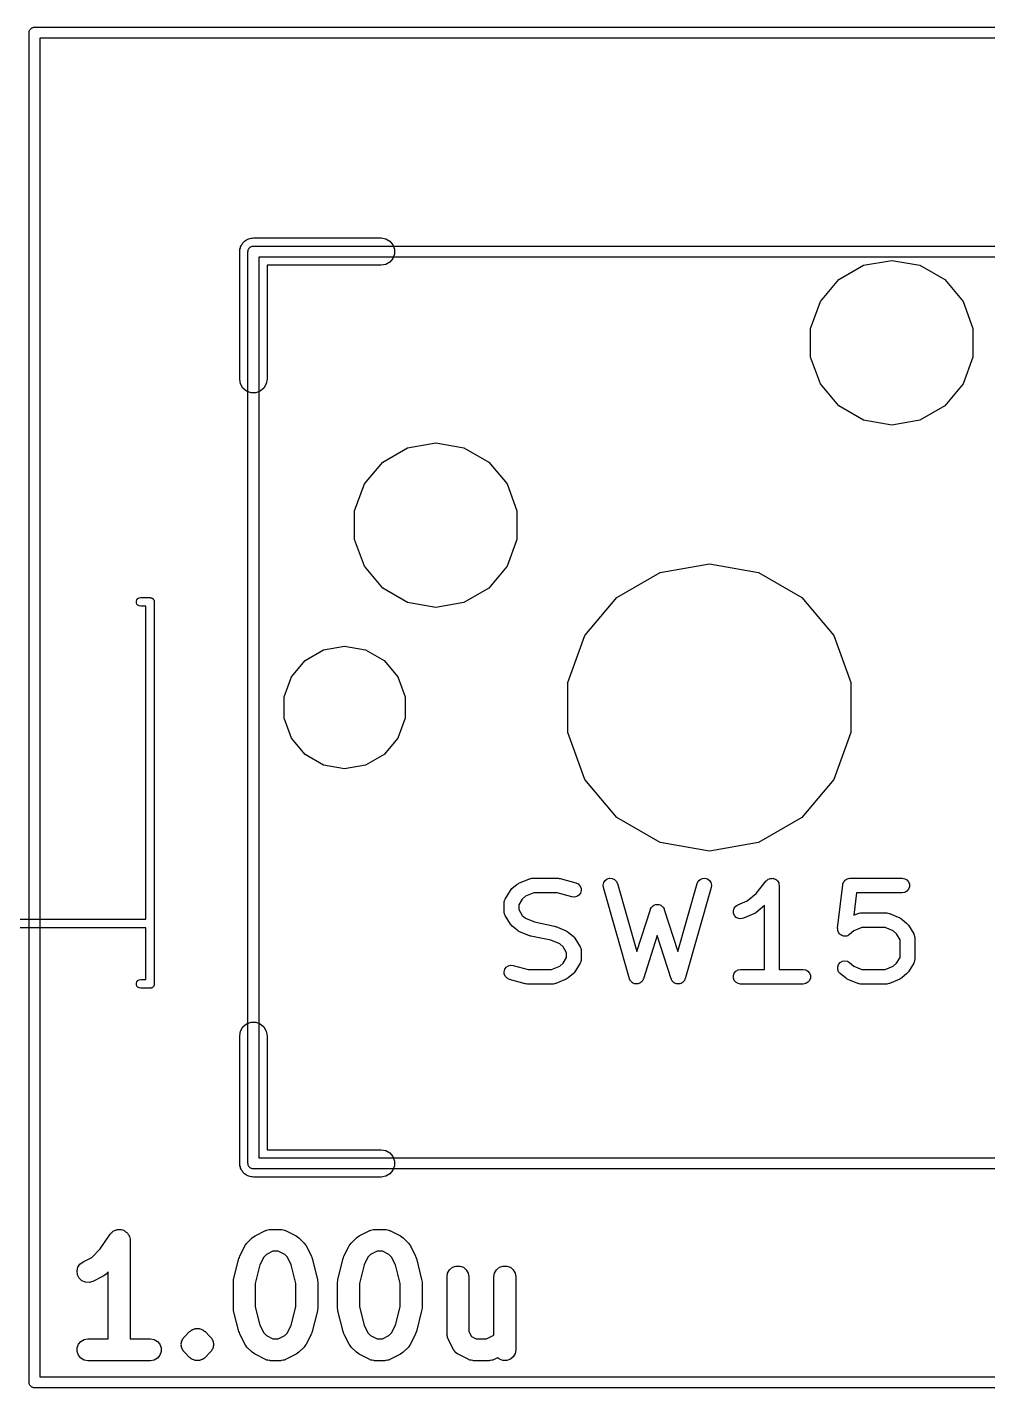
# Model space of a CAD drawing. Header units: millimetres. Extents: x 50 to 169, y 50 to 167.
# Drawn here: x 148.61 to 161.99, y 108.3 to 127.25 of the extents above; entities that cross this region are included whole.
import ezdxf

# ---------------------------------------------------------------- set-up
doc = ezdxf.new("R2010")
doc.units = ezdxf.units.MM
doc.layers.add('BLACK', color=7, linetype='Continuous')

# ---------------------------------------------------------------- blocks, each defined once
blk = doc.blocks.new('hhskb2-Cmts.User')
at = {"layer": 'BLACK'}
for p, q in [((138.574, -62.65), (138.575, -62.6434)), ((138.574, -75.35), (138.574, -62.65)), ((138.575, -62.6368), (138.577, -62.6305)), ((138.575, -62.6434), (138.575, -62.6368)), ((138.577, -62.6305), (138.578, -62.6239)), ((138.578, -62.6239), (138.582, -62.6182)), ((138.582, -62.6182), (138.584, -62.6119)), ((138.584, -62.6119), (138.588, -62.6068)), ((138.588, -62.6068), (138.592, -62.601)), ((138.592, -62.601), (138.597, -62.5967)), ((138.597, -62.5967), (138.601, -62.5916)), ((138.601, -62.5916), (138.607, -62.5883)), ((138.607, -62.5883), (138.612, -62.584)), ((138.612, -62.584), (138.618, -62.5817)), ((138.618, -62.5817), (138.624, -62.5784)), ((138.624, -62.5784), (138.631, -62.5772)), ((138.631, -62.5772), (138.637, -62.575)), ((138.637, -62.575), (138.643, -62.575)), ((138.643, -62.575), (138.65, -62.5738)), ((138.65, -62.5738), (151.35, -62.5738)), ((138.726, -62.7262), (138.726, -75.2738)), ((151.274, -62.7262), (138.726, -62.7262)), ((138.575, -75.3566), (138.574, -75.35)), ((138.575, -75.3632), (138.575, -75.3566)), ((138.577, -75.3695), (138.575, -75.3632)), ((138.578, -75.3761), (138.577, -75.3695)), ((138.582, -75.3818), (138.578, -75.3761)), ((138.584, -75.3881), (138.582, -75.3818)), ((138.588, -75.3932), (138.584, -75.3881)), ((138.592, -75.399), (138.588, -75.3932)), ((138.597, -75.4033), (138.592, -75.399)), ((138.601, -75.4084), (138.597, -75.4033)), ((138.607, -75.4117), (138.601, -75.4084)), ((138.612, -75.416), (138.607, -75.4117)), ((138.726, -75.2738), (151.274, -75.2738)), ((138.618, -75.4183), (138.612, -75.416)), ((138.624, -75.4216), (138.618, -75.4183)), ((138.631, -75.4228), (138.624, -75.4216)), ((138.637, -75.425), (138.631, -75.4228)), ((138.643, -75.425), (138.637, -75.425)), ((138.65, -75.4262), (138.643, -75.425)), ((151.35, -75.4262), (138.65, -75.4262))]:
    blk.add_line(p, q, dxfattribs=at)
blk = doc.blocks.new('hhskb2-Dwgs.User')
at = {"layer": 'BLACK'}
for p, q in [((135.526, -59.602), (135.527, -59.5954)), ((135.526, -78.398), (135.526, -59.602)), ((135.527, -59.5888), (135.529, -59.5825)), ((135.527, -59.5954), (135.527, -59.5888)), ((135.529, -59.5825), (135.53, -59.5759)), ((135.53, -59.5759), (135.534, -59.5702)), ((135.534, -59.5702), (135.536, -59.5639)), ((135.536, -59.5639), (135.54, -59.5588)), ((135.54, -59.5588), (135.544, -59.553)), ((135.544, -59.553), (135.549, -59.5487)), ((135.549, -59.5487), (135.553, -59.5436)), ((135.553, -59.5436), (135.559, -59.5403)), ((135.559, -59.5403), (135.564, -59.536)), ((135.564, -59.536), (135.57, -59.5337)), ((135.57, -59.5337), (135.576, -59.5304)), ((135.576, -59.5304), (135.583, -59.5292)), ((135.583, -59.5292), (135.589, -59.527)), ((135.589, -59.527), (135.595, -59.527)), ((135.595, -59.527), (135.602, -59.5258)), ((135.602, -59.5258), (154.398, -59.5258)), ((135.678, -59.6782), (135.678, -78.3218)), ((154.322, -59.6782), (135.678, -59.6782)), ((136.518, -76.541), (136.654, -76.3359)), ((136.654, -76.3359), (136.66, -76.3298)), ((136.66, -76.3298), (136.665, -76.3225)), ((136.665, -76.3225), (136.678, -76.3108)), ((136.678, -76.3108), (136.691, -76.2976)), ((136.691, -76.2976), (136.699, -76.2939)), ((136.699, -76.2939), (136.705, -76.2884)), ((136.705, -76.2884), (136.722, -76.2822)), ((136.722, -76.2822), (136.738, -76.2742)), ((136.738, -76.2742), (136.747, -76.2732)), ((136.747, -76.2732), (136.755, -76.2703)), ((136.755, -76.2703), (136.773, -76.2703)), ((136.773, -76.2703), (136.791, -76.2683)), ((136.791, -76.2683), (136.799, -76.2703)), ((136.799, -76.2703), (136.808, -76.2703)), ((136.808, -76.2703), (136.825, -76.2766)), ((136.825, -76.2766), (136.843, -76.2809)), ((136.843, -76.2809), (136.85, -76.2856)), ((136.85, -76.2856), (136.857, -76.2884)), ((136.857, -76.2884), (136.871, -76.3001)), ((136.871, -76.3001), (136.887, -76.3102)), ((136.887, -76.3102), (136.892, -76.317)), ((136.892, -76.317), (136.898, -76.3225)), ((136.898, -76.3225), (136.907, -76.3382)), ((136.907, -76.3382), (136.918, -76.3529)), ((136.918, -76.3529), (136.92, -76.361)), ((136.92, -76.361), (136.924, -76.3683)), ((138.653, -76.3712), (138.673, -76.3567)), ((138.673, -76.3567), (138.818, -76.2841)), ((138.818, -76.2841), (138.826, -76.2816)), ((138.826, -76.2816), (138.834, -76.2772)), ((138.834, -76.2772), (138.851, -76.2741)), ((138.851, -76.2741), (138.868, -76.269)), ((138.868, -76.269), (138.877, -76.2696)), ((138.877, -76.2696), (138.886, -76.268)), ((138.886, -76.268), (139.031, -76.268)), ((139.031, -76.268), (139.04, -76.2696)), ((139.04, -76.2696), (139.048, -76.269)), ((139.048, -76.269), (139.066, -76.2741)), ((139.066, -76.2741), (139.083, -76.2772)), ((139.083, -76.2772), (139.091, -76.2816)), ((139.091, -76.2816), (139.099, -76.2841)), ((139.099, -76.2841), (139.244, -76.3567)), ((139.244, -76.3567), (139.264, -76.3712)), ((140.104, -76.3712), (140.124, -76.3567)), ((140.124, -76.3567), (140.269, -76.2841)), ((140.269, -76.2841), (140.278, -76.2816)), ((140.278, -76.2816), (140.285, -76.2772)), ((140.285, -76.2772), (140.303, -76.2741)), ((140.303, -76.2741), (140.32, -76.269)), ((140.32, -76.269), (140.329, -76.2696)), ((140.329, -76.2696), (140.337, -76.268)), ((140.337, -76.268), (140.482, -76.268)), ((140.482, -76.268), (140.491, -76.2696)), ((140.491, -76.2696), (140.5, -76.269)), ((140.5, -76.269), (140.517, -76.2741)), ((140.517, -76.2741), (140.535, -76.2772)), ((140.535, -76.2772), (140.542, -76.2816)), ((140.542, -76.2816), (140.551, -76.2841)), ((140.551, -76.2841), (140.696, -76.3567)), ((140.696, -76.3567), (140.715, -76.3712)), ((136.401, -76.658), (136.518, -76.541)), ((136.924, -76.3683), (136.928, -76.3862)), ((136.928, -76.3862), (136.933, -76.4037)), ((136.933, -76.4037), (136.932, -76.4121)), ((136.932, -76.4121), (136.934, -76.4204)), ((136.934, -76.4204), (136.934, -77.792)), ((138.459, -76.6426), (138.532, -76.4974)), ((138.532, -76.4974), (138.546, -76.4778)), ((138.546, -76.4778), (138.56, -76.4578)), ((138.56, -76.4578), (138.633, -76.3852)), ((138.633, -76.3852), (138.653, -76.3712)), ((139.264, -76.3712), (139.284, -76.3852)), ((139.284, -76.3852), (139.356, -76.4578)), ((139.356, -76.4578), (139.37, -76.4778)), ((139.37, -76.4778), (139.385, -76.4974)), ((139.385, -76.4974), (139.458, -76.6426)), ((139.911, -76.6426), (139.983, -76.4974)), ((139.983, -76.4974), (139.998, -76.4778)), ((139.998, -76.4778), (140.012, -76.4578)), ((140.012, -76.4578), (140.084, -76.3852)), ((140.084, -76.3852), (140.104, -76.3712)), ((140.715, -76.3712), (140.735, -76.3852)), ((140.735, -76.3852), (140.808, -76.4578)), ((140.808, -76.4578), (140.822, -76.4778)), ((140.822, -76.4778), (140.836, -76.4974)), ((140.836, -76.4974), (140.909, -76.6426)), ((136.235, -76.7511), (136.278, -76.7195)), ((136.278, -76.7195), (136.401, -76.658)), ((138.375, -76.964), (138.448, -76.6738)), ((138.448, -76.6738), (138.455, -76.6585)), ((138.455, -76.6585), (138.459, -76.6426)), ((138.793, -76.6558), (138.739, -76.7639)), ((138.831, -76.6183), (138.793, -76.6558)), ((138.922, -76.5728), (138.831, -76.6183)), ((138.995, -76.5728), (138.922, -76.5728)), ((139.086, -76.6183), (138.995, -76.5728)), ((139.123, -76.6558), (139.086, -76.6183)), ((139.177, -76.7639), (139.123, -76.6558)), ((139.458, -76.6426), (139.462, -76.6585)), ((139.462, -76.6585), (139.469, -76.6738)), ((139.469, -76.6738), (139.542, -76.964)), ((139.827, -76.964), (139.899, -76.6738)), ((139.899, -76.6738), (139.906, -76.6585)), ((139.906, -76.6585), (139.911, -76.6426)), ((140.245, -76.6558), (140.191, -76.7639)), ((140.282, -76.6183), (140.245, -76.6558)), ((140.373, -76.5728), (140.282, -76.6183)), ((140.446, -76.5728), (140.373, -76.5728)), ((140.537, -76.6183), (140.446, -76.5728)), ((140.575, -76.6558), (140.537, -76.6183)), ((140.629, -76.7639), (140.575, -76.6558)), ((140.909, -76.6426), (140.914, -76.6585)), ((140.914, -76.6585), (140.921, -76.6738)), ((140.921, -76.6738), (140.993, -76.964)), ((136.194, -76.8467), (136.206, -76.7952)), ((136.2, -76.8993), (136.194, -76.8467)), ((136.223, -76.9466), (136.2, -76.8993)), ((136.206, -76.7952), (136.235, -76.7511)), ((136.559, -76.9196), (136.414, -76.9922)), ((136.579, -76.905), (136.559, -76.9196)), ((136.599, -76.891), (136.579, -76.905)), ((136.629, -76.8609), (136.599, -76.891)), ((136.629, -77.792), (136.629, -76.8609)), ((138.739, -76.7639), (138.675, -77.0198)), ((139.241, -77.0198), (139.177, -76.7639)), ((140.191, -76.7639), (140.127, -77.0198)), ((140.693, -77.0198), (140.629, -76.7639)), ((141.346, -76.9284), (141.355, -76.8763)), ((141.346, -77.7267), (141.346, -76.9284)), ((141.355, -76.8763), (141.382, -76.8305)), ((141.382, -76.8305), (141.422, -76.7964)), ((141.422, -76.7964), (141.472, -76.7783)), ((141.472, -76.7783), (141.525, -76.7783)), ((141.525, -76.7783), (141.575, -76.7964)), ((141.575, -76.7964), (141.615, -76.8305)), ((141.615, -76.8305), (141.642, -76.8763)), ((141.642, -76.8763), (141.651, -76.9284)), ((141.651, -76.9284), (141.651, -77.6907)), ((141.999, -76.9284), (142.008, -76.8763)), ((141.999, -77.7362), (141.999, -76.9284)), ((142.008, -76.8763), (142.035, -76.8305)), ((142.035, -76.8305), (142.075, -76.7964)), ((142.075, -76.7964), (142.125, -76.7783)), ((142.125, -76.7783), (142.178, -76.7783)), ((142.178, -76.7783), (142.228, -76.7964)), ((142.228, -76.7964), (142.268, -76.8305)), ((142.268, -76.8305), (142.295, -76.8763)), ((142.295, -76.8763), (142.304, -76.9284)), ((142.304, -76.9284), (142.304, -77.9444)), ((136.262, -76.983), (136.223, -76.9466)), ((136.31, -77.0041), (136.262, -76.983)), ((136.363, -77.0073), (136.31, -77.0041)), ((136.414, -76.9922), (136.363, -77.0073)), ((138.371, -77.001), (138.374, -76.9826)), ((138.371, -77.3639), (138.371, -77.001)), ((138.374, -76.9826), (138.375, -76.964)), ((138.675, -77.0198), (138.675, -77.3451)), ((139.241, -77.3451), (139.241, -77.0198)), ((139.542, -76.964), (139.543, -76.9826)), ((139.543, -76.9826), (139.546, -77.001)), ((139.546, -77.001), (139.546, -77.3639)), ((139.822, -77.001), (139.825, -76.9826)), ((139.822, -77.3639), (139.822, -77.001)), ((139.825, -76.9826), (139.827, -76.964)), ((140.127, -77.0198), (140.127, -77.3451)), ((140.693, -77.3451), (140.693, -77.0198)), ((140.993, -76.964), (140.994, -76.9826)), ((140.994, -76.9826), (140.998, -77.001)), ((140.998, -77.001), (140.998, -77.3639)), ((138.374, -77.3822), (138.371, -77.3639)), ((138.375, -77.4008), (138.374, -77.3822)), ((138.448, -77.6911), (138.375, -77.4008)), ((138.675, -77.3451), (138.739, -77.6009)), ((139.177, -77.601), (139.241, -77.3451)), ((139.542, -77.4008), (139.469, -77.6911)), ((139.543, -77.3822), (139.542, -77.4008)), ((139.546, -77.3639), (139.543, -77.3822)), ((139.825, -77.3822), (139.822, -77.3639)), ((139.827, -77.4008), (139.825, -77.3822)), ((139.899, -77.6911), (139.827, -77.4008)), ((140.127, -77.3451), (140.191, -77.6009)), ((140.629, -77.601), (140.693, -77.3451)), ((140.993, -77.4008), (140.921, -77.6911)), ((140.994, -77.3822), (140.993, -77.4008)), ((140.998, -77.3639), (140.994, -77.3822)), ((137.762, -77.6915), (137.773, -77.6839)), ((137.773, -77.6839), (137.782, -77.6744)), ((137.782, -77.6744), (137.789, -77.6716)), ((137.789, -77.6716), (137.794, -77.6673)), ((137.794, -77.6673), (137.8, -77.665)), ((137.8, -77.665), (137.805, -77.6612)), ((137.805, -77.6612), (137.818, -77.6577)), ((137.818, -77.6577), (137.83, -77.6521)), ((137.83, -77.6521), (137.837, -77.6515)), ((137.837, -77.6515), (137.843, -77.6492)), ((137.843, -77.6492), (137.85, -77.6492)), ((137.85, -77.6492), (137.857, -77.6475)), ((137.857, -77.6475), (137.87, -77.6486)), ((137.87, -77.6486), (137.883, -77.6475)), ((137.883, -77.6475), (137.89, -77.6492)), ((137.89, -77.6492), (137.896, -77.6492)), ((137.896, -77.6492), (137.903, -77.6515)), ((137.903, -77.6515), (137.909, -77.6521)), ((137.909, -77.6521), (137.921, -77.6577)), ((137.921, -77.6577), (137.934, -77.6612)), ((137.934, -77.6612), (137.94, -77.665)), ((137.94, -77.665), (137.946, -77.6673)), ((137.946, -77.6673), (137.951, -77.6716)), ((137.951, -77.6716), (137.957, -77.6744)), ((137.957, -77.6744), (137.967, -77.6839)), ((137.967, -77.6839), (137.978, -77.6915)), ((138.739, -77.6009), (138.793, -77.709)), ((139.123, -77.709), (139.177, -77.601)), ((140.191, -77.6009), (140.245, -77.709)), ((140.575, -77.709), (140.629, -77.601)), ((136.196, -77.918), (136.214, -77.8682)), ((136.214, -77.8682), (136.248, -77.8277)), ((136.248, -77.8277), (136.294, -77.8012)), ((136.294, -77.8012), (136.346, -77.792)), ((136.346, -77.792), (136.629, -77.792)), ((136.934, -77.792), (137.217, -77.792)), ((137.217, -77.792), (137.269, -77.8012)), ((137.269, -77.8012), (137.315, -77.8277)), ((137.315, -77.8277), (137.349, -77.8682)), ((137.349, -77.8682), (137.367, -77.918)), ((137.645, -77.8586), (137.649, -77.8457)), ((137.647, -77.8719), (137.645, -77.8586)), ((137.645, -77.8851), (137.647, -77.8719)), ((137.649, -77.8457), (137.65, -77.8324)), ((137.65, -77.8324), (137.656, -77.8203)), ((137.656, -77.8203), (137.659, -77.8075)), ((137.659, -77.8075), (137.667, -77.7965)), ((137.667, -77.7965), (137.672, -77.7844)), ((137.672, -77.7844), (137.682, -77.775)), ((137.682, -77.775), (137.69, -77.7641)), ((137.69, -77.7641), (137.762, -77.6915)), ((137.978, -77.6915), (138.05, -77.7641)), ((138.05, -77.7641), (138.058, -77.775)), ((138.058, -77.775), (138.067, -77.7844)), ((138.067, -77.7844), (138.073, -77.7965)), ((138.073, -77.7965), (138.081, -77.8075)), ((138.081, -77.8075), (138.084, -77.8203)), ((138.084, -77.8203), (138.09, -77.8324)), ((138.09, -77.8324), (138.091, -77.8457)), ((138.091, -77.8457), (138.094, -77.8586)), ((138.094, -77.8586), (138.093, -77.8719)), ((138.093, -77.8719), (138.094, -77.8851)), ((138.455, -77.7063), (138.448, -77.6911)), ((138.459, -77.7223), (138.455, -77.7063)), ((138.532, -77.8674), (138.459, -77.7223)), ((138.546, -77.8871), (138.532, -77.8674)), ((138.793, -77.709), (138.831, -77.7466)), ((138.831, -77.7466), (138.922, -77.792)), ((138.922, -77.792), (138.995, -77.792)), ((138.995, -77.792), (139.086, -77.7466)), ((139.086, -77.7466), (139.123, -77.709)), ((139.385, -77.8674), (139.37, -77.8871)), ((139.458, -77.7223), (139.385, -77.8674)), ((139.462, -77.7063), (139.458, -77.7223)), ((139.469, -77.6911), (139.462, -77.7063)), ((139.906, -77.7063), (139.899, -77.6911)), ((139.911, -77.7223), (139.906, -77.7063)), ((139.983, -77.8674), (139.911, -77.7223)), ((139.998, -77.8871), (139.983, -77.8674)), ((140.245, -77.709), (140.282, -77.7466)), ((140.282, -77.7466), (140.373, -77.792)), ((140.373, -77.792), (140.446, -77.792)), ((140.446, -77.792), (140.537, -77.7466)), ((140.537, -77.7466), (140.575, -77.709)), ((140.836, -77.8674), (140.822, -77.8871)), ((140.909, -77.7223), (140.836, -77.8674)), ((140.914, -77.7063), (140.909, -77.7223)), ((140.921, -77.6911), (140.914, -77.7063)), ((141.348, -77.7354), (141.346, -77.7267)), ((141.347, -77.7441), (141.348, -77.7354)), ((141.352, -77.7613), (141.347, -77.7441)), ((141.355, -77.7788), (141.352, -77.7613)), ((141.36, -77.7864), (141.355, -77.7788)), ((141.362, -77.7949), (141.36, -77.7864)), ((141.435, -77.94), (141.362, -77.7949)), ((141.651, -77.6907), (141.685, -77.7583)), ((141.685, -77.7583), (141.752, -77.792)), ((141.752, -77.792), (141.898, -77.792)), ((141.898, -77.792), (141.989, -77.7466)), ((141.989, -77.7466), (141.999, -77.7362)), ((136.196, -77.9709), (136.196, -77.918)), ((136.214, -78.0206), (136.196, -77.9709)), ((136.248, -78.0612), (136.214, -78.0206)), ((136.294, -78.0876), (136.248, -78.0612)), ((137.315, -78.0612), (137.269, -78.0876)), ((137.349, -78.0206), (137.315, -78.0612)), ((137.367, -77.9709), (137.349, -78.0206)), ((137.367, -77.918), (137.367, -77.9709)), ((137.649, -77.898), (137.645, -77.8851)), ((137.65, -77.9113), (137.649, -77.898)), ((137.656, -77.9234), (137.65, -77.9113)), ((137.659, -77.9363), (137.656, -77.9234)), ((137.667, -77.9472), (137.659, -77.9363)), ((137.672, -77.9593), (137.667, -77.9472)), ((137.682, -77.9687), (137.672, -77.9593)), ((137.69, -77.9796), (137.682, -77.9687)), ((137.762, -78.0522), (137.69, -77.9796)), ((137.773, -78.0598), (137.762, -78.0522)), ((137.782, -78.0693), (137.773, -78.0598)), ((137.967, -78.0598), (137.957, -78.0693)), ((137.978, -78.0522), (137.967, -78.0598)), ((138.05, -77.9796), (137.978, -78.0522)), ((138.058, -77.9687), (138.05, -77.9796)), ((138.067, -77.9593), (138.058, -77.9687)), ((138.073, -77.9472), (138.067, -77.9593)), ((138.081, -77.9363), (138.073, -77.9472)), ((138.084, -77.9234), (138.081, -77.9363)), ((138.09, -77.9113), (138.084, -77.9234)), ((138.091, -77.898), (138.09, -77.9113)), ((138.094, -77.8851), (138.091, -77.898)), ((138.56, -77.907), (138.546, -77.8871)), ((138.633, -77.9796), (138.56, -77.907)), ((138.653, -77.9936), (138.633, -77.9796)), ((138.673, -78.0082), (138.653, -77.9936)), ((138.818, -78.0807), (138.673, -78.0082)), ((139.244, -78.0082), (139.099, -78.0807)), ((139.264, -77.9936), (139.244, -78.0082)), ((139.284, -77.9796), (139.264, -77.9936)), ((139.356, -77.907), (139.284, -77.9796)), ((139.37, -77.8871), (139.356, -77.907)), ((140.012, -77.907), (139.998, -77.8871)), ((140.084, -77.9796), (140.012, -77.907)), ((140.104, -77.9936), (140.084, -77.9796)), ((140.124, -78.0082), (140.104, -77.9936)), ((140.269, -78.0807), (140.124, -78.0082)), ((140.696, -78.0082), (140.551, -78.0807)), ((140.715, -77.9936), (140.696, -78.0082)), ((140.735, -77.9796), (140.715, -77.9936)), ((140.808, -77.907), (140.735, -77.9796)), ((140.822, -77.8871), (140.808, -77.907)), ((141.448, -77.958), (141.435, -77.94)), ((141.46, -77.9766), (141.448, -77.958)), ((141.464, -77.9791), (141.46, -77.9766)), ((141.466, -77.9825), (141.464, -77.9791)), ((141.485, -77.9948), (141.466, -77.9825)), ((141.503, -78.0082), (141.485, -77.9948)), ((141.648, -78.0807), (141.503, -78.0082)), ((142.051, -78.0561), (142.002, -78.0807)), ((142.075, -78.0764), (142.051, -78.0561)), ((142.268, -78.0424), (142.228, -78.0764)), ((142.295, -77.9966), (142.268, -78.0424)), ((142.304, -77.9444), (142.295, -77.9966)), ((136.346, -78.0968), (136.294, -78.0876)), ((137.217, -78.0968), (136.346, -78.0968)), ((137.269, -78.0876), (137.217, -78.0968)), ((137.789, -78.0721), (137.782, -78.0693)), ((137.794, -78.0764), (137.789, -78.0721)), ((137.8, -78.0787), (137.794, -78.0764)), ((137.805, -78.0825), (137.8, -78.0787)), ((137.818, -78.086), (137.805, -78.0825)), ((137.83, -78.0916), (137.818, -78.086)), ((137.837, -78.0922), (137.83, -78.0916)), ((137.843, -78.0945), (137.837, -78.0922)), ((137.85, -78.0945), (137.843, -78.0945)), ((137.857, -78.0962), (137.85, -78.0945)), ((137.87, -78.0951), (137.857, -78.0962)), ((137.883, -78.0962), (137.87, -78.0951)), ((137.89, -78.0945), (137.883, -78.0962)), ((137.896, -78.0945), (137.89, -78.0945)), ((137.903, -78.0922), (137.896, -78.0945)), ((137.909, -78.0916), (137.903, -78.0922)), ((137.921, -78.086), (137.909, -78.0916)), ((137.934, -78.0825), (137.921, -78.086)), ((137.94, -78.0787), (137.934, -78.0825)), ((137.946, -78.0764), (137.94, -78.0787)), ((137.951, -78.0721), (137.946, -78.0764)), ((137.957, -78.0693), (137.951, -78.0721)), ((138.826, -78.0832), (138.818, -78.0807)), ((138.834, -78.0876), (138.826, -78.0832)), ((138.851, -78.0907), (138.834, -78.0876)), ((138.868, -78.0958), (138.851, -78.0907)), ((138.877, -78.0953), (138.868, -78.0958)), ((138.886, -78.0968), (138.877, -78.0953)), ((139.031, -78.0968), (138.886, -78.0968)), ((139.04, -78.0953), (139.031, -78.0968)), ((139.048, -78.0958), (139.04, -78.0953)), ((139.066, -78.0907), (139.048, -78.0958)), ((139.083, -78.0876), (139.066, -78.0907)), ((139.091, -78.0832), (139.083, -78.0876)), ((139.099, -78.0807), (139.091, -78.0832)), ((140.278, -78.0832), (140.269, -78.0807)), ((140.285, -78.0876), (140.278, -78.0832)), ((140.303, -78.0907), (140.285, -78.0876)), ((140.32, -78.0958), (140.303, -78.0907)), ((140.329, -78.0953), (140.32, -78.0958)), ((140.337, -78.0968), (140.329, -78.0953)), ((140.482, -78.0968), (140.337, -78.0968)), ((140.491, -78.0953), (140.482, -78.0968)), ((140.5, -78.0958), (140.491, -78.0953)), ((140.517, -78.0907), (140.5, -78.0958)), ((140.535, -78.0876), (140.517, -78.0907)), ((140.542, -78.0832), (140.535, -78.0876)), ((140.551, -78.0807), (140.542, -78.0832)), ((141.656, -78.0832), (141.648, -78.0807)), ((141.664, -78.0876), (141.656, -78.0832)), ((141.682, -78.0907), (141.664, -78.0876)), ((141.699, -78.0958), (141.682, -78.0907)), ((141.707, -78.0953), (141.699, -78.0958)), ((141.716, -78.0968), (141.707, -78.0953)), ((141.934, -78.0968), (141.716, -78.0968)), ((141.943, -78.0953), (141.934, -78.0968)), ((141.951, -78.0958), (141.943, -78.0953)), ((141.968, -78.0907), (141.951, -78.0958)), ((141.986, -78.0876), (141.968, -78.0907)), ((141.994, -78.0832), (141.986, -78.0876)), ((142.002, -78.0807), (141.994, -78.0832)), ((142.125, -78.0945), (142.075, -78.0764)), ((142.178, -78.0945), (142.125, -78.0945)), ((142.228, -78.0764), (142.178, -78.0945)), ((135.527, -78.4046), (135.526, -78.398)), ((135.527, -78.4112), (135.527, -78.4046)), ((135.529, -78.4175), (135.527, -78.4112)), ((135.53, -78.4241), (135.529, -78.4175)), ((135.534, -78.4298), (135.53, -78.4241)), ((135.536, -78.4361), (135.534, -78.4298)), ((135.54, -78.4412), (135.536, -78.4361)), ((135.544, -78.447), (135.54, -78.4412)), ((135.678, -78.3218), (154.322, -78.3218)), ((135.549, -78.4513), (135.544, -78.447)), ((135.553, -78.4564), (135.549, -78.4513)), ((135.559, -78.4597), (135.553, -78.4564)), ((135.564, -78.464), (135.559, -78.4597)), ((135.57, -78.4663), (135.564, -78.464)), ((135.576, -78.4696), (135.57, -78.4663)), ((135.583, -78.4708), (135.576, -78.4696)), ((135.589, -78.473), (135.583, -78.4708)), ((135.595, -78.473), (135.589, -78.473)), ((135.602, -78.4742), (135.595, -78.473)), ((154.398, -78.4742), (135.602, -78.4742))]:
    blk.add_line(p, q, dxfattribs=at)
blk = doc.blocks.new('hhskb2-F.SilkS')
at = {"layer": 'BLACK'}
for p, q in [((138.496, -62.542), (138.504, -62.5275)), ((138.504, -62.5275), (138.517, -62.5168)), ((138.517, -62.5168), (138.528, -62.5041)), ((138.528, -62.5041), (138.542, -62.4957)), ((138.542, -62.4957), (138.555, -62.485)), ((138.555, -62.485), (138.57, -62.4793)), ((138.57, -62.4793), (138.585, -62.471)), ((138.585, -62.471), (138.601, -62.4681)), ((138.601, -62.4681), (138.617, -62.4624)), ((138.617, -62.4624), (138.634, -62.4624)), ((138.634, -62.4624), (138.65, -62.4595)), ((138.65, -62.4595), (140.428, -62.4595)), ((140.428, -62.4595), (140.493, -62.471)), ((140.493, -62.471), (140.55, -62.5041)), ((140.55, -62.5041), (140.593, -62.5547)), ((138.459, -62.65), (138.462, -62.6336)), ((138.459, -64.428), (138.459, -62.65)), ((138.462, -62.6169), (138.468, -62.6013)), ((138.462, -62.6336), (138.462, -62.6169)), ((138.468, -62.6013), (138.471, -62.5848)), ((138.471, -62.5848), (138.479, -62.5704)), ((138.479, -62.5704), (138.485, -62.5547)), ((138.485, -62.5547), (138.496, -62.542)), ((140.593, -62.5547), (140.616, -62.6169)), ((140.616, -62.6831), (140.593, -62.7452)), ((140.616, -62.6169), (140.616, -62.6831)), ((140.428, -62.8405), (138.84, -62.8405)), ((138.84, -62.8405), (138.84, -64.428)), ((140.493, -62.829), (140.428, -62.8405)), ((140.55, -62.7959), (140.493, -62.829)), ((140.593, -62.7452), (140.55, -62.7959)), ((146.802, -63.0411), (147.148, -62.8418)), ((147.148, -62.8418), (147.54, -62.7726)), ((147.54, -62.7726), (147.932, -62.8418)), ((147.932, -62.8418), (148.278, -63.0411)), ((146.546, -63.3463), (146.802, -63.0411)), ((148.278, -63.0411), (148.534, -63.3463)), ((146.41, -63.7208), (146.546, -63.3463)), ((148.534, -63.3463), (148.67, -63.7208)), ((146.41, -64.1192), (146.41, -63.7208)), ((148.67, -63.7208), (148.67, -64.1192)), ((146.546, -64.4937), (146.41, -64.1192)), ((148.67, -64.1192), (148.534, -64.4937)), ((138.471, -64.4932), (138.459, -64.428)), ((138.504, -64.5505), (138.471, -64.4932)), ((138.555, -64.593), (138.504, -64.5505)), ((138.617, -64.6156), (138.555, -64.593)), ((138.745, -64.593), (138.683, -64.6156)), ((138.796, -64.5505), (138.745, -64.593)), ((138.829, -64.4932), (138.796, -64.5505)), ((138.84, -64.428), (138.829, -64.4932)), ((146.802, -64.7989), (146.546, -64.4937)), ((148.534, -64.4937), (148.278, -64.7989)), ((138.683, -64.6156), (138.617, -64.6156)), ((147.148, -64.9982), (146.802, -64.7989)), ((148.278, -64.7989), (147.932, -64.9982)), ((147.54, -65.0674), (147.148, -64.9982)), ((147.932, -64.9982), (147.54, -65.0674)), ((140.798, -65.3818), (141.19, -65.3126)), ((141.19, -65.3126), (141.582, -65.3818)), ((140.452, -65.5811), (140.798, -65.3818)), ((141.582, -65.3818), (141.928, -65.5811)), ((140.196, -65.8863), (140.452, -65.5811)), ((141.928, -65.5811), (142.184, -65.8863)), ((140.06, -66.2608), (140.196, -65.8863)), ((142.184, -65.8863), (142.32, -66.2608)), ((140.06, -66.6592), (140.06, -66.2608)), ((142.32, -66.2608), (142.32, -66.6592)), ((140.196, -67.0337), (140.06, -66.6592)), ((142.32, -66.6592), (142.184, -67.0337)), ((140.452, -67.3389), (140.196, -67.0337)), ((142.184, -67.0337), (141.928, -67.3389)), ((144.315, -67.1192), (145, -66.9985)), ((145, -66.9985), (145.685, -67.1192)), ((143.713, -67.4667), (144.315, -67.1192)), ((145.685, -67.1192), (146.287, -67.4667)), ((140.798, -67.5382), (140.452, -67.3389)), ((141.928, -67.3389), (141.582, -67.5382)), ((137.021, -67.5196), (137.028, -67.5)), ((137.021, -67.5404), (137.021, -67.5196)), ((137.028, -67.56), (137.021, -67.5404)), ((137.028, -67.5), (137.041, -67.484)), ((137.041, -67.576), (137.028, -67.56)), ((137.041, -67.484), (137.059, -67.4736)), ((137.059, -67.5864), (137.041, -67.576)), ((137.059, -67.4736), (137.08, -67.47)), ((137.08, -67.59), (137.059, -67.5864)), ((137.08, -67.47), (137.21, -67.47)), ((137.15, -67.59), (137.08, -67.59)), ((137.15, -71.95), (137.15, -67.59)), ((137.21, -67.47), (137.215, -67.4709)), ((137.215, -67.4709), (137.22, -67.4709)), ((137.22, -67.4709), (137.225, -67.4727)), ((137.225, -67.4727), (137.231, -67.4736)), ((137.231, -67.4736), (137.235, -67.4762)), ((137.235, -67.4762), (137.24, -67.478)), ((137.24, -67.478), (137.244, -67.4814)), ((137.244, -67.4814), (137.249, -67.484)), ((137.249, -67.484), (137.252, -67.4881)), ((137.252, -67.4881), (137.256, -67.4914)), ((137.256, -67.4914), (137.259, -67.496)), ((137.259, -67.496), (137.262, -67.5)), ((137.262, -67.5), (137.264, -67.5049)), ((137.264, -67.5049), (137.266, -67.5095)), ((137.266, -67.5095), (137.267, -67.5147)), ((137.267, -67.5147), (137.269, -67.5196)), ((137.269, -67.5196), (137.269, -67.5248)), ((137.269, -67.5248), (137.27, -67.53)), ((137.27, -67.53), (137.27, -72.85)), ((141.19, -67.6074), (140.798, -67.5382)), ((141.582, -67.5382), (141.19, -67.6074)), ((143.267, -67.9992), (143.713, -67.4667)), ((146.287, -67.4667), (146.733, -67.9992)), ((143.029, -68.6524), (143.267, -67.9992)), ((146.733, -67.9992), (146.971, -68.6524)), ((139.371, -68.3457), (139.628, -68.1974)), ((139.628, -68.1974), (139.92, -68.1458)), ((139.92, -68.1458), (140.212, -68.1974)), ((140.212, -68.1974), (140.469, -68.3457)), ((139.18, -68.5729), (139.371, -68.3457)), ((140.469, -68.3457), (140.66, -68.5729)), ((139.079, -68.8517), (139.18, -68.5729)), ((140.66, -68.5729), (140.761, -68.8517)), ((143.029, -69.3476), (143.029, -68.6524)), ((146.971, -68.6524), (146.971, -69.3476)), ((139.079, -69.1483), (139.079, -68.8517)), ((140.761, -68.8517), (140.761, -69.1483)), ((139.18, -69.4271), (139.079, -69.1483)), ((140.761, -69.1483), (140.66, -69.4271)), ((143.267, -70.0008), (143.029, -69.3476)), ((146.971, -69.3476), (146.733, -70.0008)), ((139.371, -69.6543), (139.18, -69.4271)), ((140.66, -69.4271), (140.469, -69.6543)), ((139.628, -69.8026), (139.371, -69.6543)), ((140.469, -69.6543), (140.212, -69.8026)), ((139.92, -69.8541), (139.628, -69.8026)), ((140.212, -69.8026), (139.92, -69.8541)), ((143.713, -70.5332), (143.267, -70.0008)), ((146.733, -70.0008), (146.287, -70.5332)), ((144.315, -70.8808), (143.713, -70.5332)), ((146.287, -70.5332), (145.685, -70.8808)), ((145, -71.0015), (144.315, -70.8808)), ((145.685, -70.8808), (145, -71.0015)), ((142.348, -71.4462), (142.493, -71.3857)), ((142.493, -71.3857), (142.496, -71.3852)), ((142.496, -71.3852), (142.498, -71.3841)), ((142.498, -71.3841), (142.513, -71.3814)), ((142.513, -71.3814), (142.528, -71.378)), ((142.528, -71.378), (142.53, -71.3783)), ((142.53, -71.3783), (142.533, -71.3779)), ((142.533, -71.3779), (142.895, -71.3779)), ((142.895, -71.3779), (142.909, -71.3803)), ((142.909, -71.3803), (142.923, -71.3816)), ((142.923, -71.3816), (143.14, -71.4421)), ((143.528, -71.4381), (143.548, -71.4089)), ((143.548, -71.4089), (143.577, -71.3882)), ((143.577, -71.3882), (143.611, -71.3785)), ((143.611, -71.3785), (143.646, -71.381)), ((143.646, -71.381), (143.678, -71.3953)), ((143.678, -71.3953), (143.703, -71.4199)), ((143.703, -71.4199), (143.719, -71.4516)), ((144.83, -71.4516), (144.845, -71.4199)), ((144.845, -71.4199), (144.871, -71.3953)), ((144.871, -71.3953), (144.903, -71.381)), ((144.903, -71.381), (144.938, -71.3785)), ((144.938, -71.3785), (144.972, -71.3882)), ((144.972, -71.3882), (145, -71.4089)), ((145, -71.4089), (145.02, -71.4381)), ((145.653, -71.5895), (145.792, -71.4161)), ((145.792, -71.4153), (145.793, -71.4142)), ((145.792, -71.4161), (145.792, -71.4153)), ((145.793, -71.4142), (145.806, -71.4036)), ((145.806, -71.4036), (145.818, -71.3927)), ((145.818, -71.3927), (145.819, -71.3923)), ((145.819, -71.3923), (145.82, -71.3915)), ((145.82, -71.3915), (145.836, -71.3859)), ((145.836, -71.3859), (145.851, -71.3799)), ((145.851, -71.3799), (145.852, -71.3799)), ((145.852, -71.3799), (145.853, -71.3795)), ((145.853, -71.3795), (145.87, -71.3795)), ((145.87, -71.3795), (145.886, -71.3791)), ((145.886, -71.3791), (145.887, -71.3795)), ((145.887, -71.3795), (145.888, -71.3795)), ((145.888, -71.3795), (145.904, -71.3851)), ((145.904, -71.3851), (145.92, -71.3904)), ((145.92, -71.3904), (145.921, -71.3911)), ((145.921, -71.3911), (145.922, -71.3915)), ((145.922, -71.3915), (145.934, -71.4021)), ((145.934, -71.4021), (145.947, -71.4124)), ((145.947, -71.4124), (145.948, -71.4134)), ((145.948, -71.4134), (145.949, -71.4142)), ((145.949, -71.4142), (145.957, -71.4285)), ((145.957, -71.4285), (145.965, -71.4426)), ((146.864, -71.4479), (146.869, -71.4336)), ((146.869, -71.4336), (146.87, -71.4314)), ((146.87, -71.4314), (146.871, -71.4287)), ((146.871, -71.4287), (146.881, -71.4173)), ((146.881, -71.4173), (146.89, -71.4054)), ((146.89, -71.4054), (146.892, -71.4039)), ((146.892, -71.4039), (146.894, -71.4017)), ((146.894, -71.4017), (146.907, -71.3943)), ((146.907, -71.3943), (146.919, -71.3861)), ((146.919, -71.3861), (146.922, -71.3855)), ((146.922, -71.3855), (146.925, -71.3841)), ((146.925, -71.3841), (146.939, -71.3815)), ((146.939, -71.3815), (146.954, -71.3781)), ((146.954, -71.3781), (146.957, -71.3784)), ((146.957, -71.3784), (146.959, -71.3779)), ((146.959, -71.3779), (147.685, -71.3779)), ((147.685, -71.3779), (147.72, -71.3841)), ((147.72, -71.3841), (147.75, -71.4017)), ((147.75, -71.4017), (147.773, -71.4287)), ((147.773, -71.4287), (147.785, -71.4619)), ((142.155, -71.6692), (142.228, -71.5482)), ((142.228, -71.5482), (142.239, -71.5354)), ((142.239, -71.5354), (142.25, -71.5224)), ((142.25, -71.5224), (142.322, -71.4619)), ((142.322, -71.4619), (142.336, -71.4544)), ((142.336, -71.4544), (142.348, -71.4462)), ((142.553, -71.5811), (142.441, -71.6279)), ((142.882, -71.5811), (142.553, -71.5811)), ((143.086, -71.6379), (142.882, -71.5811)), ((143.14, -71.4421), (143.172, -71.4573)), ((143.184, -71.6125), (143.155, -71.6325)), ((143.172, -71.4573), (143.197, -71.4825)), ((143.205, -71.5838), (143.184, -71.6125)), ((143.197, -71.4825), (143.212, -71.5146)), ((143.214, -71.5498), (143.205, -71.5838)), ((143.212, -71.5146), (143.214, -71.5498)), ((143.52, -71.4723), (143.528, -71.4381)), ((143.523, -71.5074), (143.52, -71.4723)), ((143.886, -72.7774), (143.523, -71.5074)), ((143.719, -71.4516), (143.99, -72.399)), ((144.559, -72.399), (144.83, -71.4516)), ((145.025, -71.5074), (144.662, -72.7774)), ((145.02, -71.4381), (145.029, -71.4723)), ((145.029, -71.4723), (145.025, -71.5074)), ((145.527, -71.694), (145.653, -71.5895)), ((145.965, -71.4426), (145.966, -71.4437)), ((145.966, -71.4437), (145.966, -71.4448)), ((145.966, -71.4448), (145.969, -71.461)), ((145.969, -71.461), (145.972, -71.4771)), ((145.972, -71.4771), (145.972, -71.4783)), ((145.972, -71.4783), (145.972, -71.4795)), ((145.972, -71.4795), (145.972, -72.6479)), ((146.786, -72.0722), (146.859, -71.4674)), ((146.859, -71.4619), (146.864, -71.4479)), ((146.859, -71.4647), (146.859, -71.4619)), ((146.859, -71.4674), (146.859, -71.4647)), ((147.05, -71.5811), (147.012, -71.8917)), ((147.685, -71.5811), (147.05, -71.5811)), ((147.72, -71.575), (147.685, -71.5811)), ((147.75, -71.5574), (147.72, -71.575)), ((147.773, -71.5303), (147.75, -71.5574)), ((147.785, -71.4972), (147.773, -71.5303)), ((147.785, -71.4619), (147.785, -71.4972)), ((142.141, -71.7214), (142.142, -71.7118)), ((142.141, -71.8424), (142.141, -71.7214)), ((142.142, -71.7118), (142.143, -71.7021)), ((142.143, -71.7021), (142.145, -71.6946)), ((142.145, -71.6946), (142.147, -71.6867)), ((142.147, -71.6867), (142.152, -71.6782)), ((142.152, -71.6782), (142.155, -71.6692)), ((142.393, -71.6675), (142.344, -71.7496)), ((142.344, -71.7496), (142.344, -71.8142)), ((142.344, -71.8142), (142.393, -71.8963)), ((142.441, -71.6279), (142.393, -71.6675)), ((143.121, -71.6413), (143.086, -71.6379)), ((143.155, -71.6325), (143.121, -71.6413)), ((143.99, -72.399), (144.178, -71.8114)), ((144.178, -71.8114), (144.179, -71.8078)), ((144.179, -71.8078), (144.18, -71.8039)), ((144.18, -71.8039), (144.188, -71.7923)), ((144.188, -71.7923), (144.194, -71.7802)), ((144.194, -71.7802), (144.197, -71.7775)), ((144.197, -71.7775), (144.199, -71.7741)), ((144.199, -71.7741), (144.21, -71.7657)), ((144.21, -71.7657), (144.22, -71.7565)), ((144.22, -71.7565), (144.224, -71.7549)), ((144.224, -71.7549), (144.227, -71.7525)), ((144.227, -71.7525), (144.24, -71.7483)), ((144.24, -71.7483), (144.253, -71.7431)), ((144.253, -71.7431), (144.257, -71.7429)), ((144.257, -71.7429), (144.261, -71.7417)), ((144.261, -71.7417), (144.274, -71.7422)), ((144.274, -71.7422), (144.288, -71.7417)), ((144.288, -71.7417), (144.292, -71.7429)), ((144.292, -71.7429), (144.296, -71.7431)), ((144.296, -71.7431), (144.309, -71.7483)), ((144.309, -71.7483), (144.322, -71.7525)), ((144.322, -71.7525), (144.325, -71.7549)), ((144.325, -71.7549), (144.329, -71.7565)), ((144.329, -71.7565), (144.339, -71.7657)), ((144.339, -71.7657), (144.349, -71.7741)), ((144.349, -71.7741), (144.352, -71.7775)), ((144.352, -71.7775), (144.355, -71.7802)), ((144.355, -71.7802), (144.361, -71.7923)), ((144.361, -71.7923), (144.368, -71.8039)), ((144.368, -71.8039), (144.369, -71.8078)), ((144.369, -71.8078), (144.371, -71.8114)), ((144.371, -71.8114), (144.559, -72.399)), ((145.335, -71.8293), (145.345, -71.7957)), ((145.345, -71.7957), (145.367, -71.7676)), ((145.367, -71.7676), (145.396, -71.7486)), ((145.396, -71.7486), (145.527, -71.694)), ((145.769, -71.7569), (145.646, -71.86)), ((145.769, -72.6479), (145.769, -71.7569)), ((134.45, -71.95), (137.15, -71.95)), ((142.142, -71.852), (142.141, -71.8424)), ((142.143, -71.8617), (142.142, -71.852)), ((142.145, -71.8692), (142.143, -71.8617)), ((142.147, -71.8771), (142.145, -71.8692)), ((142.152, -71.8856), (142.147, -71.8771)), ((142.155, -71.8947), (142.152, -71.8856)), ((142.228, -72.0156), (142.155, -71.8947)), ((142.393, -71.8963), (142.441, -71.9359)), ((142.441, -71.9359), (142.563, -71.9868)), ((142.563, -71.9868), (142.844, -72.0453)), ((145.336, -71.8646), (145.335, -71.8293)), ((145.35, -71.8971), (145.336, -71.8646)), ((145.374, -71.9231), (145.35, -71.8971)), ((145.405, -71.9393), (145.374, -71.9231)), ((145.44, -71.9439), (145.405, -71.9393)), ((145.475, -71.9362), (145.44, -71.9439)), ((145.62, -71.8757), (145.475, -71.9362)), ((145.632, -71.8675), (145.62, -71.8757)), ((145.646, -71.86), (145.632, -71.8675)), ((147.012, -71.8917), (147.065, -71.8695)), ((147.065, -71.8695), (147.068, -71.869)), ((147.068, -71.869), (147.07, -71.8679)), ((147.07, -71.8679), (147.085, -71.8652)), ((147.085, -71.8652), (147.1, -71.8618)), ((147.1, -71.8618), (147.102, -71.8621)), ((147.102, -71.8621), (147.105, -71.8617)), ((147.105, -71.8617), (147.467, -71.8617)), ((147.467, -71.8617), (147.47, -71.8621)), ((147.47, -71.8621), (147.472, -71.8618)), ((147.472, -71.8618), (147.487, -71.8652)), ((147.487, -71.8652), (147.502, -71.8679)), ((147.502, -71.8679), (147.504, -71.869)), ((147.504, -71.869), (147.507, -71.8695)), ((147.507, -71.8695), (147.652, -71.93)), ((147.652, -71.93), (147.664, -71.9382)), ((147.664, -71.9382), (147.678, -71.9458)), ((147.678, -71.9458), (147.75, -72.0062)), ((137.15, -72.07), (134.45, -72.07)), ((137.15, -72.79), (137.15, -72.07)), ((142.239, -72.0284), (142.228, -72.0156)), ((142.25, -72.0414), (142.239, -72.0284)), ((142.322, -72.1019), (142.25, -72.0414)), ((142.336, -72.1094), (142.322, -72.1019)), ((142.348, -72.1176), (142.336, -72.1094)), ((142.493, -72.1781), (142.348, -72.1176)), ((142.503, -72.1802), (142.493, -72.1781)), ((142.512, -72.1838), (142.503, -72.1802)), ((142.793, -72.2423), (142.512, -72.1838)), ((142.844, -72.0453), (142.853, -72.0489)), ((142.853, -72.0489), (142.862, -72.051)), ((142.862, -72.051), (143.007, -72.1115)), ((143.007, -72.1115), (143.02, -72.1196)), ((143.02, -72.1196), (143.033, -72.1272)), ((143.033, -72.1272), (143.106, -72.1877)), ((143.106, -72.1877), (143.117, -72.2006)), ((144.274, -72.1757), (144.081, -72.7805)), ((144.468, -72.7805), (144.274, -72.1757)), ((146.787, -72.0869), (146.786, -72.0722)), ((146.787, -72.1016), (146.787, -72.0869)), ((146.788, -72.1044), (146.787, -72.1016)), ((146.788, -72.1074), (146.788, -72.1044)), ((146.794, -72.1209), (146.788, -72.1074)), ((146.799, -72.1348), (146.794, -72.1209)), ((146.801, -72.1371), (146.799, -72.1348)), ((146.802, -72.1399), (146.801, -72.1371)), ((146.812, -72.1506), (146.802, -72.1399)), ((146.821, -72.1619), (146.812, -72.1506)), ((146.824, -72.1634), (146.821, -72.1619)), ((146.826, -72.1656), (146.824, -72.1634)), ((146.839, -72.1722), (146.826, -72.1656)), ((146.852, -72.1796), (146.839, -72.1722)), ((146.855, -72.1802), (146.852, -72.1796)), ((146.857, -72.1815), (146.855, -72.1802)), ((146.872, -72.1833), (146.857, -72.1815)), ((146.887, -72.1859), (146.872, -72.1833)), ((146.889, -72.1854), (146.887, -72.1859)), ((146.892, -72.1857), (146.889, -72.1854)), ((146.907, -72.1824), (146.892, -72.1857)), ((146.921, -72.1799), (146.907, -72.1824)), ((146.924, -72.1784), (146.921, -72.1799)), ((146.927, -72.1777), (146.924, -72.1784)), ((146.939, -72.1697), (146.927, -72.1777)), ((146.952, -72.1623), (146.939, -72.1697)), ((147.013, -72.1117), (146.952, -72.1623)), ((147.125, -72.0649), (147.013, -72.1117)), ((147.447, -72.0649), (147.125, -72.0649)), ((147.559, -72.1117), (147.447, -72.0649)), ((147.607, -72.1513), (147.559, -72.1117)), ((147.656, -72.2334), (147.607, -72.1513)), ((147.75, -72.0062), (147.761, -72.0192)), ((147.761, -72.0192), (147.772, -72.032)), ((147.772, -72.032), (147.845, -72.153)), ((147.845, -72.153), (147.848, -72.1621)), ((147.848, -72.1621), (147.853, -72.1705)), ((147.853, -72.1705), (147.855, -72.1784)), ((147.855, -72.1784), (147.857, -72.1859)), ((147.857, -72.1859), (147.858, -72.1956)), ((142.915, -72.2931), (142.793, -72.2423)), ((142.962, -72.3327), (142.915, -72.2931)), ((143.012, -72.4148), (142.962, -72.3327)), ((143.117, -72.2006), (143.128, -72.2134)), ((143.128, -72.2134), (143.2, -72.3344)), ((143.2, -72.3344), (143.204, -72.3435)), ((143.204, -72.3435), (143.209, -72.3519)), ((143.209, -72.3519), (143.21, -72.3598)), ((143.21, -72.3598), (143.213, -72.3673)), ((143.213, -72.3673), (143.213, -72.3771)), ((143.213, -72.3771), (143.215, -72.3867)), ((147.656, -72.4795), (147.656, -72.2334)), ((147.858, -72.1956), (147.859, -72.2052)), ((147.859, -72.2052), (147.859, -72.5076)), ((142.915, -72.6012), (142.962, -72.5615)), ((142.962, -72.5615), (143.012, -72.4795)), ((143.012, -72.4795), (143.012, -72.4148)), ((143.2, -72.5599), (143.128, -72.6808)), ((143.204, -72.5508), (143.2, -72.5599)), ((143.209, -72.5424), (143.204, -72.5508)), ((143.21, -72.5344), (143.209, -72.5424)), ((143.213, -72.5269), (143.21, -72.5344)), ((143.215, -72.5076), (143.213, -72.5172)), ((143.213, -72.5172), (143.213, -72.5269)), ((143.215, -72.3867), (143.215, -72.5076)), ((146.799, -72.5781), (146.821, -72.551)), ((146.821, -72.551), (146.852, -72.5332)), ((146.852, -72.5332), (146.887, -72.527)), ((146.887, -72.527), (146.921, -72.533)), ((146.921, -72.533), (146.952, -72.5505)), ((146.952, -72.5505), (147.013, -72.6012)), ((147.559, -72.6012), (147.607, -72.5615)), ((147.607, -72.5615), (147.656, -72.4795)), ((147.845, -72.5599), (147.772, -72.6808)), ((147.848, -72.5508), (147.845, -72.5599)), ((147.853, -72.5424), (147.848, -72.5508)), ((147.855, -72.5344), (147.853, -72.5424)), ((147.857, -72.5269), (147.855, -72.5344)), ((147.858, -72.5172), (147.857, -72.5269)), ((147.859, -72.5076), (147.858, -72.5172)), ((142.141, -72.6793), (142.151, -72.6453)), ((142.144, -72.7144), (142.141, -72.6793)), ((142.159, -72.7466), (142.144, -72.7144)), ((142.151, -72.6453), (142.171, -72.6166)), ((142.183, -72.7717), (142.159, -72.7466)), ((142.171, -72.6166), (142.2, -72.5966)), ((142.2, -72.5966), (142.234, -72.5878)), ((142.234, -72.5878), (142.269, -72.5912)), ((142.269, -72.5912), (142.474, -72.6479)), ((142.474, -72.6479), (142.803, -72.6479)), ((142.803, -72.6479), (142.915, -72.6012)), ((143.106, -72.7066), (143.033, -72.7671)), ((143.117, -72.6937), (143.106, -72.7066)), ((143.128, -72.6808), (143.117, -72.6937)), ((145.335, -72.7319), (145.347, -72.6987)), ((145.335, -72.7672), (145.335, -72.7319)), ((145.347, -72.6987), (145.37, -72.6717)), ((145.37, -72.6717), (145.401, -72.6541)), ((145.401, -72.6541), (145.435, -72.6479)), ((145.435, -72.6479), (145.769, -72.6479)), ((145.972, -72.6479), (146.306, -72.6479)), ((146.306, -72.6479), (146.341, -72.6541)), ((146.341, -72.6541), (146.372, -72.6717)), ((146.372, -72.6717), (146.394, -72.6987)), ((146.394, -72.6987), (146.406, -72.7319)), ((146.406, -72.7319), (146.406, -72.7672)), ((146.787, -72.6113), (146.799, -72.5781)), ((146.787, -72.6466), (146.787, -72.6113)), ((146.799, -72.6797), (146.787, -72.6466)), ((146.822, -72.7066), (146.799, -72.6797)), ((146.894, -72.7671), (146.822, -72.7066)), ((147.013, -72.6012), (147.125, -72.6479)), ((147.125, -72.6479), (147.447, -72.6479)), ((147.447, -72.6479), (147.559, -72.6012)), ((147.75, -72.7066), (147.678, -72.7671)), ((147.761, -72.6937), (147.75, -72.7066)), ((147.772, -72.6808), (147.761, -72.6937)), ((137.021, -72.8396), (137.028, -72.82)), ((137.021, -72.8604), (137.021, -72.8396)), ((137.028, -72.88), (137.021, -72.8604)), ((137.028, -72.82), (137.041, -72.804)), ((137.041, -72.896), (137.028, -72.88)), ((137.041, -72.804), (137.059, -72.7936)), ((137.059, -72.9064), (137.041, -72.896)), ((137.059, -72.7936), (137.08, -72.79)), ((137.08, -72.91), (137.059, -72.9064)), ((137.08, -72.79), (137.15, -72.79)), ((137.21, -72.91), (137.08, -72.91)), ((137.215, -72.9091), (137.21, -72.91)), ((137.22, -72.9091), (137.215, -72.9091)), ((137.225, -72.9073), (137.22, -72.9091)), ((137.231, -72.9064), (137.225, -72.9073)), ((137.235, -72.9038), (137.231, -72.9064)), ((137.24, -72.902), (137.235, -72.9038)), ((137.244, -72.8986), (137.24, -72.902)), ((137.249, -72.896), (137.244, -72.8986)), ((137.252, -72.8919), (137.249, -72.896)), ((137.256, -72.8886), (137.252, -72.8919)), ((137.259, -72.884), (137.256, -72.8886)), ((137.262, -72.88), (137.259, -72.884)), ((137.264, -72.8751), (137.262, -72.88)), ((137.266, -72.8705), (137.264, -72.8751)), ((137.267, -72.8653), (137.266, -72.8705)), ((137.269, -72.8604), (137.267, -72.8653)), ((137.27, -72.85), (137.269, -72.8552)), ((137.269, -72.8552), (137.269, -72.8604)), ((142.215, -72.7869), (142.183, -72.7717)), ((142.433, -72.8474), (142.215, -72.7869)), ((142.446, -72.8487), (142.433, -72.8474)), ((142.46, -72.8511), (142.446, -72.8487)), ((142.823, -72.8511), (142.46, -72.8511)), ((142.825, -72.8507), (142.823, -72.8511)), ((142.828, -72.851), (142.825, -72.8507)), ((142.842, -72.8477), (142.828, -72.851)), ((142.858, -72.845), (142.842, -72.8477)), ((142.86, -72.8438), (142.858, -72.845)), ((142.862, -72.8433), (142.86, -72.8438)), ((143.007, -72.7828), (142.862, -72.8433)), ((143.02, -72.7746), (143.007, -72.7828)), ((143.033, -72.7671), (143.02, -72.7746)), ((143.889, -72.7825), (143.886, -72.7774)), ((143.89, -72.788), (143.889, -72.7825)), ((143.896, -72.7983), (143.89, -72.788)), ((143.902, -72.8092), (143.896, -72.7983)), ((143.906, -72.8131), (143.902, -72.8092)), ((143.909, -72.8178), (143.906, -72.8131)), ((143.918, -72.8253), (143.909, -72.8178)), ((143.927, -72.8337), (143.918, -72.8253)), ((143.932, -72.836), (143.927, -72.8337)), ((143.937, -72.8394), (143.932, -72.836)), ((143.948, -72.8431), (143.937, -72.8394)), ((143.959, -72.8481), (143.948, -72.8431)), ((143.965, -72.8485), (143.959, -72.8481)), ((143.97, -72.8502), (143.965, -72.8485)), ((143.982, -72.8497), (143.97, -72.8502)), ((143.995, -72.8506), (143.982, -72.8497)), ((144, -72.849), (143.995, -72.8506)), ((144.006, -72.8488), (144, -72.849)), ((144.017, -72.8442), (144.006, -72.8488)), ((144.028, -72.8409), (144.017, -72.8442)), ((144.033, -72.8376), (144.028, -72.8409)), ((144.038, -72.8354), (144.033, -72.8376)), ((144.047, -72.8273), (144.038, -72.8354)), ((144.057, -72.8202), (144.047, -72.8273)), ((144.06, -72.8155), (144.057, -72.8202)), ((144.064, -72.8117), (144.06, -72.8155)), ((144.07, -72.801), (144.064, -72.8117)), ((144.077, -72.7909), (144.07, -72.801)), ((144.078, -72.7855), (144.077, -72.7909)), ((144.081, -72.7805), (144.078, -72.7855)), ((144.47, -72.7855), (144.468, -72.7805)), ((144.472, -72.7909), (144.47, -72.7855)), ((144.479, -72.801), (144.472, -72.7909)), ((144.484, -72.8117), (144.479, -72.801)), ((144.488, -72.8155), (144.484, -72.8117)), ((144.492, -72.8202), (144.488, -72.8155)), ((144.501, -72.8273), (144.492, -72.8202)), ((144.51, -72.8354), (144.501, -72.8273)), ((144.516, -72.8376), (144.51, -72.8354)), ((144.52, -72.8409), (144.516, -72.8376)), ((144.532, -72.8442), (144.52, -72.8409)), ((144.543, -72.8488), (144.532, -72.8442)), ((144.549, -72.849), (144.543, -72.8488)), ((144.554, -72.8506), (144.549, -72.849)), ((144.566, -72.8497), (144.554, -72.8506)), ((144.578, -72.8502), (144.566, -72.8497)), ((144.584, -72.8485), (144.578, -72.8502)), ((144.589, -72.8481), (144.584, -72.8485)), ((144.6, -72.8431), (144.589, -72.8481)), ((144.612, -72.8394), (144.6, -72.8431)), ((144.616, -72.836), (144.612, -72.8394)), ((144.621, -72.8337), (144.616, -72.836)), ((144.63, -72.8253), (144.621, -72.8337)), ((144.64, -72.8178), (144.63, -72.8253)), ((144.643, -72.8131), (144.64, -72.8178)), ((144.647, -72.8092), (144.643, -72.8131)), ((144.652, -72.7983), (144.647, -72.8092)), ((144.659, -72.788), (144.652, -72.7983)), ((144.66, -72.7825), (144.659, -72.788)), ((144.662, -72.7774), (144.66, -72.7825)), ((145.347, -72.8003), (145.335, -72.7672)), ((145.37, -72.8274), (145.347, -72.8003)), ((145.401, -72.845), (145.37, -72.8274)), ((145.435, -72.8511), (145.401, -72.845)), ((146.306, -72.8511), (145.435, -72.8511)), ((146.341, -72.845), (146.306, -72.8511)), ((146.372, -72.8274), (146.341, -72.845)), ((146.394, -72.8003), (146.372, -72.8274)), ((146.406, -72.7672), (146.394, -72.8003)), ((146.908, -72.7746), (146.894, -72.7671)), ((146.92, -72.7828), (146.908, -72.7746)), ((147.065, -72.8433), (146.92, -72.7828)), ((147.068, -72.8438), (147.065, -72.8433)), ((147.07, -72.845), (147.068, -72.8438)), ((147.085, -72.8477), (147.07, -72.845)), ((147.1, -72.851), (147.085, -72.8477)), ((147.102, -72.8507), (147.1, -72.851)), ((147.105, -72.8511), (147.102, -72.8507)), ((147.467, -72.8511), (147.105, -72.8511)), ((147.47, -72.8507), (147.467, -72.8511)), ((147.472, -72.851), (147.47, -72.8507)), ((147.487, -72.8477), (147.472, -72.851)), ((147.502, -72.845), (147.487, -72.8477)), ((147.504, -72.8438), (147.502, -72.845)), ((147.507, -72.8433), (147.504, -72.8438)), ((147.652, -72.7828), (147.507, -72.8433)), ((147.664, -72.7746), (147.652, -72.7828)), ((147.678, -72.7671), (147.664, -72.7746)), ((138.459, -73.572), (138.471, -73.5068)), ((138.471, -73.5068), (138.504, -73.4495)), ((138.504, -73.4495), (138.555, -73.407)), ((138.555, -73.407), (138.617, -73.3844)), ((138.617, -73.3844), (138.683, -73.3844)), ((138.683, -73.3844), (138.745, -73.407)), ((138.745, -73.407), (138.796, -73.4495)), ((138.796, -73.4495), (138.829, -73.5068)), ((138.829, -73.5068), (138.84, -73.572)), ((138.459, -75.35), (138.459, -73.572)), ((138.84, -73.572), (138.84, -75.1595)), ((138.84, -75.1595), (140.428, -75.1595)), ((140.428, -75.1595), (140.493, -75.171)), ((140.493, -75.171), (140.55, -75.2041)), ((140.55, -75.2041), (140.593, -75.2548)), ((138.462, -75.3664), (138.459, -75.35)), ((138.462, -75.3831), (138.462, -75.3664)), ((138.468, -75.3987), (138.462, -75.3831)), ((138.471, -75.4152), (138.468, -75.3987)), ((140.593, -75.2548), (140.616, -75.3169)), ((140.616, -75.3831), (140.593, -75.4453)), ((140.616, -75.3169), (140.616, -75.3831)), ((138.479, -75.4296), (138.471, -75.4152)), ((138.485, -75.4453), (138.479, -75.4296)), ((138.496, -75.458), (138.485, -75.4453)), ((138.504, -75.4725), (138.496, -75.458)), ((138.517, -75.4832), (138.504, -75.4725)), ((138.528, -75.4959), (138.517, -75.4832)), ((138.542, -75.5043), (138.528, -75.4959)), ((138.555, -75.515), (138.542, -75.5043)), ((138.57, -75.5207), (138.555, -75.515)), ((138.585, -75.529), (138.57, -75.5207)), ((138.601, -75.5319), (138.585, -75.529)), ((138.617, -75.5376), (138.601, -75.5319)), ((138.634, -75.5376), (138.617, -75.5376)), ((138.65, -75.5405), (138.634, -75.5376)), ((140.428, -75.5405), (138.65, -75.5405)), ((140.493, -75.529), (140.428, -75.5405)), ((140.55, -75.4959), (140.493, -75.529)), ((140.593, -75.4453), (140.55, -75.4959))]:
    blk.add_line(p, q, dxfattribs=at)

msp = doc.modelspace()

# ---------------------------------------------------------------- block references
for name in ['hhskb2-F.SilkS', 'hhskb2-Dwgs.User', 'hhskb2-Cmts.User']:
    msp.add_blockref(name, (13.113, 186.774))

doc.saveas('drawing.dxf')
